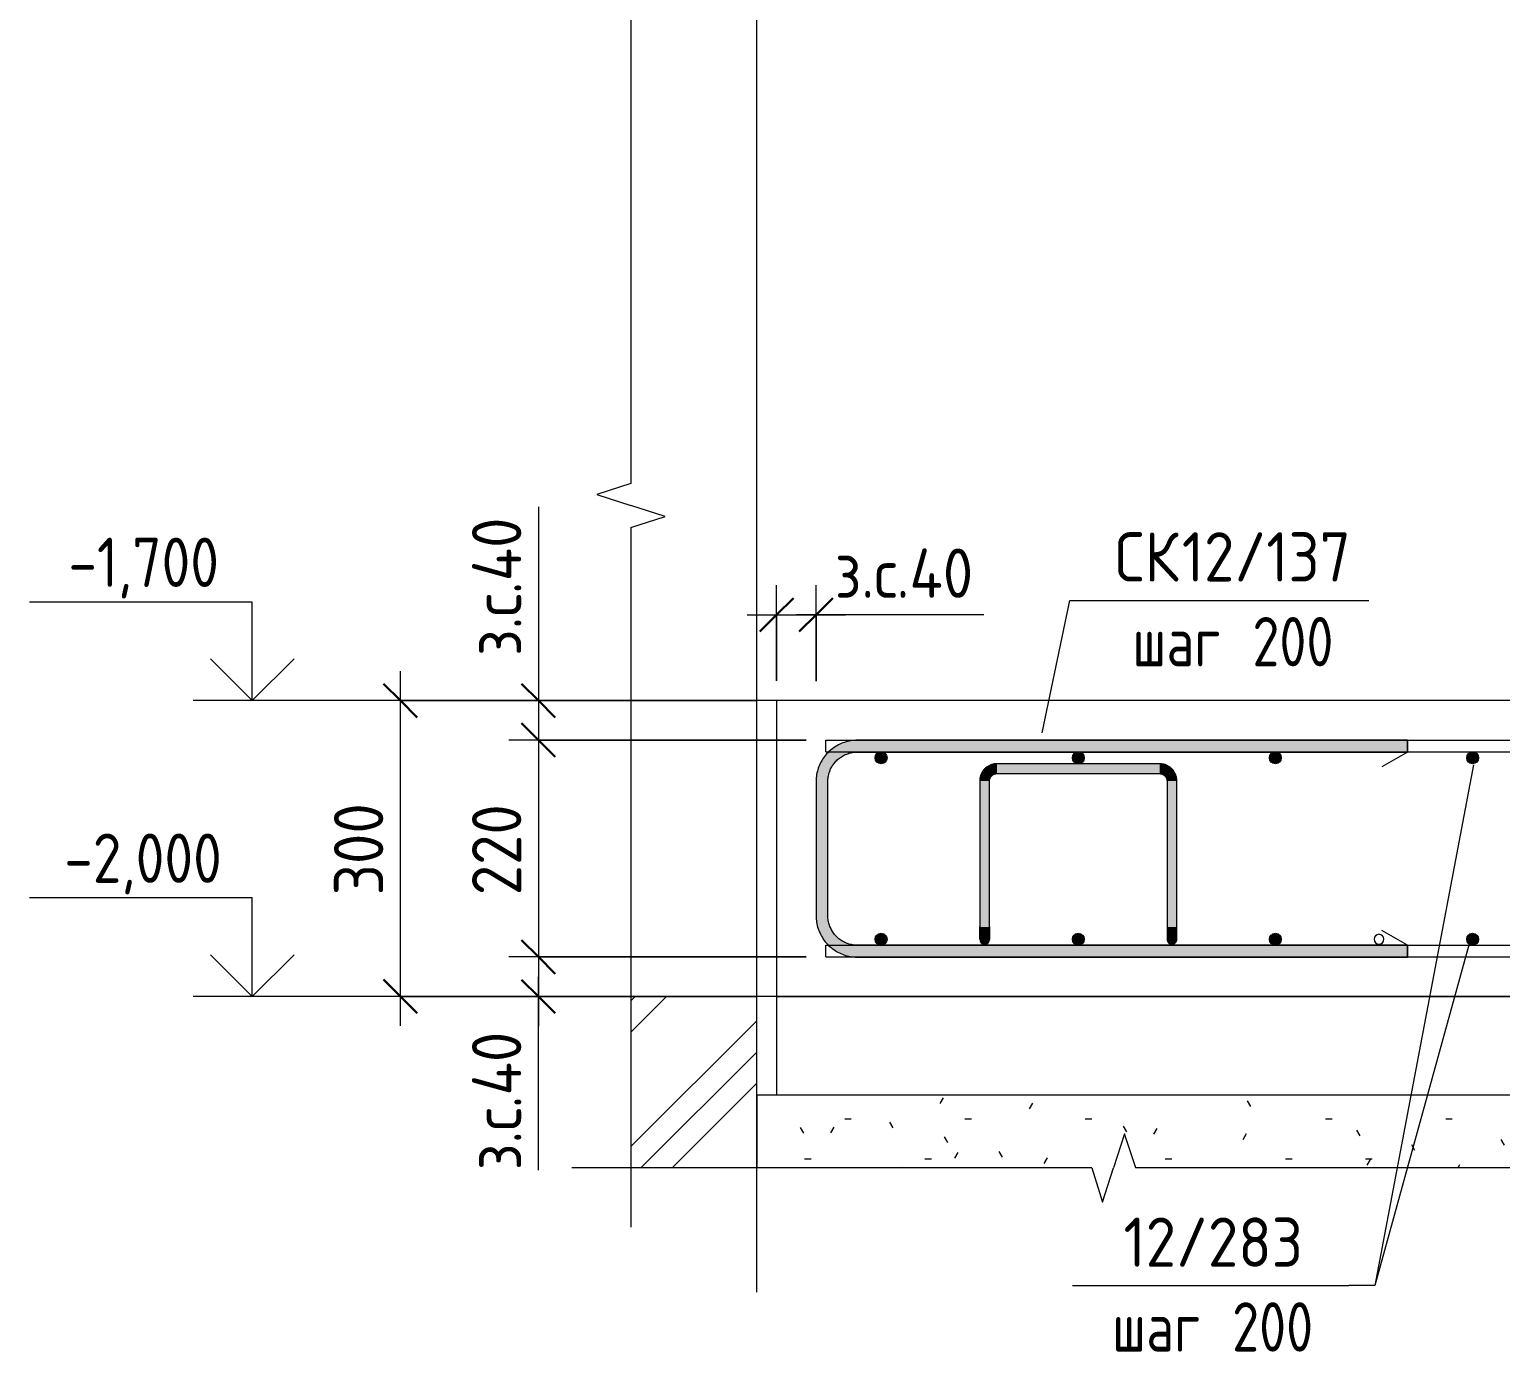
# Model space of a CAD drawing. Header units: millimetres. Extents: x 23200 to 49062, y -2858 to 35213.
# Drawn here: x 29443 to 30935, y -2360 to -1019 of the extents above; entities that cross this region are included whole.
import ezdxf

# ---------------------------------------------------------------- set-up
doc = ezdxf.new("R2010")
doc.units = ezdxf.units.MM
for name, color, linetype, lineweight in [('AA_Dim', 7, 'Continuous', 9), ('AA_Dim-20', 7, 'Continuous', 9), ('AA_Linii', 7, 'Continuous', 9), ('AA_Oformlenie', 7, 'Continuous', 9), ('AA_Vinoska', 7, 'Continuous', 9), ('AA_Visotnaya otmetka', 7, 'Continuous', 9), ('AF_Element', 7, 'Continuous', 20), ('AF_Element_Грунт', 253, 'Continuous', 20), ('AF_Perekritie_Опалубка', 253, 'Continuous', 20), ('KR_Armatura', 7, 'Continuous', 20), ('KR_Armatura_Tonkie', 7, 'Continuous', 20), ('KR_Fundament', 7, 'Continuous', 20)]:
    doc.layers.add(name, color=color, linetype=linetype, lineweight=lineweight)
doc.styles.add('ISOCPEUR_1', font='isocpeur.ttf', dxfattribs={"width": 0.9, "height": 50})
doc.styles.add('ISOCPEUR_2', font='isocpeur.ttf', dxfattribs={"width": 0.8, "height": 50})
doc.styles.add('ISOCPEUR_3', font='isocpeur.ttf', dxfattribs={"width": 0.85, "height": 50})
doc.dimstyles.new('00_Точн_3_знака__прозр_', dxfattribs={"dimscale": 304.8, "dimtxt": 49.799059, "dimasz": 0.111549, "dimexe": 0.098425, "dimexo": 0.065617, "dimgap": 0.006562, "dimtad": 1, "dimdec": 3, "dimrnd": 0.001, "dimdsep": 46, "dimtxsty": 'ISOCPEUR_1', "dimblk1": 'OBLIQUE', "dimblk2": 'OBLIQUE', "dimsah": 1, "dimcen": 0.09, "dimdle": 0.098425, "dimazin": 0, "dimtfac": 1, "dimtdec": 4, "dimtix": 1, "dimtmove": 0, "dimatfit": 3, "dimfxl": 1, "dimtvp": 1, "dimtolj": 1, "dimtzin": 0, "dimlwd": 18, "dimlwe": 18, "dimarcsym": 2})
doc.dimstyles.new('00_Точн_3_знака__прозр__1', dxfattribs={"dimscale": 304.8, "dimtxt": 49.799059, "dimasz": 0.111549, "dimexe": 0.098425, "dimexo": 0.065617, "dimgap": 0.006562, "dimtad": 1, "dimdec": 3, "dimrnd": 0.001, "dimdsep": 46, "dimtxsty": 'ISOCPEUR_1', "dimblk1": 'OBLIQUE', "dimblk2": 'OBLIQUE', "dimsah": 1, "dimcen": 0.09, "dimdle": 0.098425, "dimazin": 0, "dimtfac": 1, "dimtdec": 4, "dimtix": 1, "dimtmove": 1, "dimatfit": 3, "dimfxl": 1, "dimtvp": 1, "dimtolj": 1, "dimtzin": 0, "dimlwd": 18, "dimlwe": 18, "dimarcsym": 2})
doc.dimstyles.new('05_Округл_1мм__прозр_', dxfattribs={"dimscale": 304.8, "dimtxt": 49.799059, "dimasz": 0.111549, "dimexe": 0.098425, "dimexo": 0.065617, "dimgap": 0.006562, "dimtad": 1, "dimdec": 0, "dimdsep": 46, "dimtxsty": 'ISOCPEUR_1', "dimblk1": 'OBLIQUE', "dimblk2": 'OBLIQUE', "dimsah": 1, "dimcen": 0.09, "dimdle": 0.098425, "dimazin": 0, "dimtfac": 1, "dimtdec": 4, "dimtix": 1, "dimtmove": 0, "dimatfit": 3, "dimfxl": 1, "dimtvp": 1, "dimtolj": 1, "dimtzin": 0, "dimlwd": 18, "dimlwe": 18, "dimarcsym": 2})
doc.dimstyles.new('05_Округл_1мм__прозр__1', dxfattribs={"dimscale": 304.8, "dimtxt": 49.799059, "dimasz": 0.111549, "dimexe": 0.098425, "dimexo": 0.065617, "dimgap": 0.006562, "dimtad": 1, "dimdec": 0, "dimdsep": 46, "dimtxsty": 'ISOCPEUR_1', "dimblk1": 'OBLIQUE', "dimblk2": 'OBLIQUE', "dimsah": 1, "dimcen": 0.09, "dimdle": 0.098425, "dimazin": 0, "dimtfac": 1, "dimtdec": 4, "dimtix": 1, "dimtmove": 1, "dimatfit": 3, "dimfxl": 1, "dimtvp": 1, "dimtolj": 1, "dimtzin": 0, "dimlwd": 18, "dimlwe": 18, "dimarcsym": 2})

# ---------------------------------------------------------------- blocks, each defined once
blk = doc.blocks.new('350_Стержень П торец СК-СГ _НесАрм_РабПлоск_ - 350_Стержень П торец СК-СГ _НесАрм_РабПлоск_-3831229-Сечение 6')
at = {"layer": 'KR_Armatura_Tonkie'}
for p, q in [((24520.1, -1740.1), (23962.1, -1740.1)), ((24520.1, -1749.1), (24520.1, -1740.3)), ((24520.1, -1740.3), (24520.1, -1747.7)), ((23962.1, -1752.1), (24520.1, -1752.1)), ((24520.1, -1752.1), (24494.1, -1767.1)), ((24520.1, -1747.7), (24520.1, -1751.9)), ((24520.1, -1751.9), (24520.1, -1749.1)), ((23920.1, -1782.1), (23920.1, -1918.1)), ((23932.1, -1918.1), (23932.1, -1782.1)), ((24519.9, -1948), (24494.1, -1933.1)), ((24520.1, -1948.1), (23962.1, -1948.1)), ((24520.1, -1948.3), (24520.1, -1959.9)), ((24520.1, -1959.9), (24520.1, -1948.3)), ((23962.1, -1960.1), (24520.1, -1960.1))]:
    blk.add_line(p, q, dxfattribs=at)
at = {"layer": 'KR_Armatura_Tonkie', "flags": 128}
for points in [[(23947.3, -1742.8), (23945.7, -1743.4), (23944.2, -1744.1), (23942.7, -1744.9), (23941.2, -1745.7), (23939.8, -1746.5), (23938.3, -1747.5), (23937, -1748.4), (23935.7, -1749.5), (23934.4, -1750.6), (23933.1, -1751.7), (23932.8, -1752)], [(23962.1, -1740.1), (23960.4, -1740.2), (23958.7, -1740.3), (23957, -1740.4), (23955.4, -1740.7), (23953.7, -1741), (23952.1, -1741.3), (23950.5, -1741.8), (23948.8, -1742.3), (23947.3, -1742.8)], [(23932.8, -1752), (23931.9, -1752.9), (23930.8, -1754.1), (23929.7, -1755.4), (23928.6, -1756.7), (23927.7, -1758), (23926.7, -1759.4), (23925.8, -1760.9), (23925, -1762.3), (23924.3, -1763.8), (23923.6, -1765.4), (23922.9, -1766.9), (23922.3, -1768.5), (23921.8, -1770.1), (23921.4, -1771.7), (23921, -1773.3), (23920.7, -1775), (23920.4, -1776.6), (23920.2, -1778.3), (23920.1, -1780), (23920.1, -1781.7), (23920.1, -1782.1)], [(23920.1, -1918.1), (23920.1, -1919.8), (23920.2, -1921.5), (23920.4, -1923.2), (23920.6, -1924.8), (23920.9, -1926.5), (23921.3, -1928.1), (23921.7, -1929.7), (23922.2, -1931.3), (23922.8, -1932.9), (23923.4, -1934.5), (23924.1, -1936), (23924.8, -1937.5), (23925.6, -1939), (23926.5, -1940.4), (23927.4, -1941.8), (23928.4, -1943.2), (23929.4, -1944.5), (23930.5, -1945.8), (23931.6, -1947.1), (23932.6, -1948)], [(23932.6, -1948), (23932.8, -1948.3), (23934, -1949.4), (23935.3, -1950.5), (23936.6, -1951.5), (23938, -1952.5), (23939.4, -1953.5), (23940.8, -1954.3), (23942.3, -1955.2), (23943.8, -1955.9), (23945.3, -1956.6), (23946.8, -1957.3), (23948.4, -1957.9), (23950, -1958.4), (23951.6, -1958.8), (23953.3, -1959.2), (23954.9, -1959.5), (23956.6, -1959.8), (23958.3, -1960), (23959, -1960)], [(23959, -1960), (23959.9, -1960.1), (23961.6, -1960.1), (23962.1, -1960.1)]]:
    blk.add_lwpolyline(points, dxfattribs=at)
blk = doc.blocks.new('350_Стержень П торец СК-СГ _НесАрм_РабПлоск_ - 350_Стержень П торец СК-СГ _НесАрм_РабПлоск_-V19-Сечение 6')
at = {"layer": 'KR_Armatura_Tonkie'}
for points in [[(23932.1, -1782.1), (23933.1, -1774.4), (23936.4, -1766.7), (23940.8, -1760.9), (23947.1, -1756.1), (23954.3, -1753.1), (23962.1, -1751.9), (23962.1, -1740.1), (23951.2, -1741.6), (23941.1, -1745.8), (23932.4, -1752.4), (23925.7, -1761.1), (23921.5, -1771.3), (23920.3, -1782.1), (23931.9, -1782.1)], [(24520.1, -1752.1), (24520.1, -1740.1), (23962.1, -1740.3), (23962.1, -1752.1), (24438.4, -1752.1)], [(23923.1, -1918.1), (23932.1, -1918.1), (23931.9, -1782.1), (23920.1, -1782.1), (23920.3, -1918.1), (23921.8, -1918.1)], [(23962.1, -1960.1), (23962.1, -1948.1), (23954.3, -1947.1), (23946.6, -1943.8), (23940.8, -1939.3), (23936.1, -1933.1), (23933.1, -1925.9), (23931.9, -1918.1), (23920.1, -1918.1), (23921.5, -1929), (23925.7, -1939.1), (23932.6, -1948), (23941.1, -1954.5), (23951.2, -1958.7), (23961.1, -1960)], [(24520.1, -1960.1), (24520.1, -1948.1), (23962.1, -1948.3), (23962.1, -1960.1), (24438.4, -1960.1)]]:
    blk.add_hatch(color=256, dxfattribs=at).paths.add_polyline_path(points)
for p, q in [((24520.1, -1740.1), (23962.1, -1740.1)), ((24520.1, -1740.1), (24520.1, -1751.9)), ((24520.1, -1740.9), (24520.1, -1740.3)), ((24520.1, -1751.9), (24520.1, -1740.9)), ((23962.1, -1752.1), (24520.1, -1752.1)), ((24520.1, -1752.1), (24494.1, -1767.1)), ((24520.1, -1751.9), (24520.1, -1752.1)), ((23920.1, -1782.1), (23920.1, -1918.1)), ((23932.1, -1918.1), (23932.1, -1782.1)), ((24519.9, -1948), (24494.1, -1933.1)), ((24520.1, -1948.1), (23962.1, -1948.1)), ((24520.1, -1948.1), (24520.1, -1958.4)), ((24520.1, -1959.9), (24520.1, -1948.3)), ((23958.3, -1960), (23959, -1960)), ((23962.1, -1960.1), (24520.1, -1960.1)), ((24520.1, -1958.4), (24520.1, -1959.9)), ((24520.1, -1959.9), (24520.1, -1960.1))]:
    blk.add_line(p, q, dxfattribs=at)
at = {"layer": 'KR_Armatura_Tonkie', "flags": 128}
for points in [[(23962.1, -1740.1), (23960.4, -1740.2), (23958.7, -1740.3), (23957, -1740.4), (23955.4, -1740.7), (23953.7, -1741), (23952.1, -1741.3), (23950.5, -1741.8), (23948.8, -1742.3), (23947.3, -1742.8), (23945.7, -1743.4), (23944.2, -1744.1), (23942.7, -1744.9), (23941.2, -1745.7), (23939.8, -1746.5), (23938.3, -1747.5)], [(23932.8, -1752), (23931.9, -1752.9), (23930.8, -1754.1), (23929.7, -1755.4), (23928.6, -1756.7), (23927.7, -1758), (23926.7, -1759.4), (23925.8, -1760.9), (23925, -1762.3), (23924.3, -1763.8), (23923.6, -1765.4), (23922.9, -1766.9), (23922.3, -1768.5), (23921.8, -1770.1), (23921.4, -1771.7), (23921, -1773.3), (23920.7, -1775), (23920.4, -1776.6), (23920.2, -1778.3), (23920.1, -1780), (23920.1, -1781.7), (23920.1, -1782.1)], [(23932.1, -1782.1), (23932.1, -1780.9), (23932.2, -1779.7), (23932.3, -1778.5), (23932.4, -1777.3), (23932.7, -1776.2), (23932.9, -1775), (23933.2, -1773.8), (23933.6, -1772.7), (23934, -1771.6), (23934.4, -1770.4), (23934.9, -1769.3), (23935.5, -1768.3), (23936, -1767.2), (23936.6, -1766.2), (23937.3, -1765.2), (23938, -1764.2), (23938.7, -1763.3), (23939.5, -1762.3), (23940.3, -1761.5), (23941.2, -1760.6), (23942, -1759.8), (23942.9, -1759), (23943.9, -1758.3), (23944.9, -1757.6), (23945.9, -1756.9), (23946.9, -1756.3), (23947.9, -1755.7), (23949, -1755.1), (23950.1, -1754.6), (23951.2, -1754.2), (23952.3, -1753.8), (23953.5, -1753.4), (23954.6, -1753.1), (23955.8, -1752.8), (23957, -1752.6), (23958.1, -1752.4), (23959.3, -1752.3), (23960.5, -1752.2), (23961.7, -1752.1), (23962.1, -1752.1)], [(23934.4, -1750.6), (23933.1, -1751.7), (23932.8, -1752)], [(23938.3, -1747.5), (23937, -1748.4), (23935.7, -1749.5), (23934.4, -1750.6)], [(23920.1, -1918.1), (23920.1, -1919.8), (23920.2, -1921.5), (23920.4, -1923.2), (23920.6, -1924.8), (23920.9, -1926.5), (23921.3, -1928.1), (23921.7, -1929.7), (23922.2, -1931.3), (23922.8, -1932.9), (23923.4, -1934.5), (23924.1, -1936), (23924.8, -1937.5), (23925.6, -1939), (23926.5, -1940.4), (23927.4, -1941.8), (23928.4, -1943.2), (23929.4, -1944.5), (23930.5, -1945.8), (23931.6, -1947.1), (23932.6, -1948)], [(23959.4, -1948), (23958.5, -1947.9), (23957.3, -1947.7), (23956.1, -1947.5), (23954.9, -1947.3), (23953.8, -1947), (23952.6, -1946.6), (23951.5, -1946.2), (23950.4, -1945.8), (23949.3, -1945.3), (23948.2, -1944.7), (23947.2, -1944.2), (23946.1, -1943.5), (23945.1, -1942.9), (23944.1, -1942.2), (23943.2, -1941.5), (23942.3, -1940.7), (23941.4, -1939.9), (23940.5, -1939), (23939.7, -1938.2), (23938.9, -1937.2), (23938.2, -1936.3), (23937.5, -1935.3), (23936.8, -1934.3), (23936.2, -1933.3), (23935.6, -1932.3), (23935.1, -1931.2), (23934.6, -1930.1), (23934.1, -1929), (23933.7, -1927.9), (23933.3, -1926.7), (23933, -1925.6), (23932.7, -1924.4), (23932.5, -1923.2), (23932.3, -1922), (23932.2, -1920.8), (23932.1, -1919.7), (23932.1, -1918.5), (23932.1, -1918.1)], [(23932.6, -1948), (23932.8, -1948.3), (23934, -1949.4), (23935.3, -1950.5), (23936.6, -1951.5), (23938, -1952.5), (23939.4, -1953.5), (23940.8, -1954.3), (23942.3, -1955.2)], [(23962.1, -1948.1), (23960.9, -1948.1), (23959.7, -1948), (23959.4, -1948)], [(23942.3, -1955.2), (23943.8, -1955.9), (23945.3, -1956.6), (23946.8, -1957.3), (23948.4, -1957.9), (23950, -1958.4), (23951.6, -1958.8), (23953.3, -1959.2), (23954.9, -1959.5), (23956.6, -1959.8), (23958.3, -1960)], [(23959, -1960), (23959.9, -1960.1), (23961.6, -1960.1), (23962.1, -1960.1)]]:
    blk.add_lwpolyline(points, dxfattribs=at)
blk = doc.blocks.new('грунт подушка5 - грунт подушка1-3863278-Сечение 6')
at = {"layer": 'AF_Element', "lineweight": 9}
h = blk.add_hatch(dxfattribs=at)
h.set_pattern_fill('FP_2', color=256, style=0, pattern_type=2)
h.set_pattern_definition([(0, (22873.17, -1067.63), (162.56, 40.64), [6.706, -115.214, 6.706, -115.214, -650.24]), (0, (22873.17, -1067.63), (162.56, 40.64), [-243.84, 6.706, -237.134, 6.706, -115.214, -284.48]), (0, (22873.17, -1067.63), (162.56, 40.64), [-609.6, 6.706, -74.574, 6.706, -196.494]), (120, (22934.13, -1047.31), (-116.4753, 120.4611), [6.706, -115.214, 6.706, -765.454]), (120, (22934.13, -1047.31), (-116.4753, 120.4611), [-128.626, -115.214, 6.706, -237.134, -406.4]), (120, (22934.13, -1047.31), (-116.4753, 120.4611), [-487.68, 6.706, -115.214, 6.706, -277.774]), (120, (22934.13, -1047.31), (-116.4753, 120.4611), [-616.306, -74.574, 6.706, -196.494]), (240, (22954.45, -966.03), (-46.0847, -161.1011), [6.706, -115.214, 6.706, -765.454]), (240, (22954.45, -966.03), (-46.0847, -161.1011), [-128.626, -115.214, 6.706, -237.134, -406.4]), (240, (22954.45, -966.03), (-46.0847, -161.1011), [-487.68, 6.706, -115.214, 6.706, -277.774]), (240, (22954.45, -966.03), (-46.0847, -161.1011), [-616.306, -74.574, 6.706, -196.494])])
h.paths.add_polyline_path([(23860.1, -2174), (24199.8, -2174), (24199.8, -2157.9), (24221.8, -2157.9), (24221.8, -2174), (24233, -2139.3), (24244.3, -2174), (25178.6, -2174), (25178.6, -2157.9), (25200.6, -2157.9), (25200.6, -2174), (25211.9, -2139.3), (25223.2, -2174), (25690.1, -2174), (25690.1, -1524.2), (25674, -1524.2), (25674, -1502.2), (25690.1, -1502.2), (25655.4, -1491), (25690.1, -1479.7), (25690.1, -1200.1), (25570.1, -1200.1), (25570.1, -2100.1), (23860.1, -2100.1), (23860.1, -2131.9)])
at = {"layer": 'AF_Element'}
for p, q in [((25690.1, -1200.1), (25570.1, -1200.1)), ((25570.1, -2000), (25570.1, -2100.1)), ((25570.1, -2100.1), (23860.1, -2100.1)), ((23860.1, -2100.1), (23860.1, -2174))]:
    blk.add_line(p, q, dxfattribs=at)
blk = doc.blocks.new('261_Лягушка _НесАрм_РабПлоск_ - 10 А240-V24-Сечение 6')
at = {"layer": 'KR_Armatura_Tonkie'}
for points in [[(24086.2, -1781.5), (24091.1, -1781.5), (24094.7, -1772.7), (24103.6, -1769), (24103.6, -1764), (24098.7, -1764.7), (24094.2, -1766.7), (24091, -1769.5), (24088.2, -1773.7), (24086.7, -1776.9), (24086.1, -1781.5)], [(24092.4, -1781.5), (24096.1, -1781.5), (24098, -1775.9), (24103.6, -1773.8), (24103.6, -1769), (24094.7, -1772.7), (24091.1, -1781.5)], [(24172.7, -1769), (24268.6, -1769), (24268.6, -1764), (24103.6, -1764.2), (24103.6, -1769), (24106.3, -1769)], [(24268.6, -1774), (24268.6, -1769), (24103.6, -1769), (24103.6, -1774), (24243.7, -1774)], [(24283.6, -1781.5), (24286.1, -1781.5), (24285.4, -1776.6), (24283.3, -1772.1), (24280.6, -1769), (24276.4, -1766.2), (24273.5, -1764.7), (24268.6, -1764.2), (24268.6, -1769), (24277.4, -1772.7), (24281.1, -1781.5), (24282.4, -1781.5)], [(24279.8, -1781.5), (24281.1, -1781.5), (24277.4, -1772.7), (24268.6, -1769), (24268.6, -1774), (24274.1, -1775.9), (24276.2, -1781.5), (24278.6, -1781.5)], [(24088.6, -1929.5), (24091.1, -1929.5), (24091.1, -1781.5), (24086.1, -1781.5), (24086.2, -1929.5), (24087.5, -1929.5)], [(24095, -1929.5), (24096.1, -1929.5), (24095.9, -1781.5), (24091.1, -1781.5), (24091.1, -1929.5), (24094.6, -1929.5)], [(24281.1, -1929.5), (24281.1, -1781.5), (24276.1, -1781.5), (24276.2, -1929.5), (24279.8, -1929.5)], [(24281.1, -1929.5), (24286.1, -1929.5), (24285.9, -1781.5), (24281.1, -1781.5), (24281.1, -1917.9)], [(24086.2, -1940.7), (24087.1, -1939), (24087.5, -1938.5), (24088.6, -1937.7), (24089.8, -1937.2), (24091.1, -1937), (24091.1, -1929.5), (24086.1, -1929.5), (24086.2, -1939.9)], [(24091.1, -1947), (24092.4, -1946.8), (24093.6, -1946.3), (24094.6, -1945.5), (24095.4, -1944.5), (24095.9, -1943.3), (24096.1, -1942), (24095.9, -1940.7), (24095.4, -1939.5), (24094.6, -1938.5), (24093.6, -1937.7), (24092.4, -1937.2), (24091.1, -1937), (24089.7, -1937.2), (24088.6, -1937.7), (24087.5, -1938.5), (24086.7, -1939.5), (24086.2, -1940.7), (24086.1, -1942), (24086.2, -1943.3), (24086.8, -1944.6), (24087.5, -1945.5), (24088.6, -1946.3), (24089.8, -1946.8)], [(24096.1, -1942), (24095.9, -1935.7), (24095.9, -1929.5), (24091.1, -1929.5), (24091.1, -1937), (24092.4, -1937.2), (24093.6, -1937.7), (24094.6, -1938.5), (24095.4, -1939.5), (24095.9, -1940.7)], [(24281.1, -1947), (24281.1, -1929.5), (24276.1, -1929.5), (24276.2, -1939.8), (24276.2, -1943.3), (24277, -1944.8), (24278, -1945.9), (24278.6, -1946.3), (24280.7, -1946.9)], [(24281.1, -1947), (24282.4, -1946.8), (24283.6, -1946.3), (24284.6, -1945.5), (24285.4, -1944.5), (24285.9, -1942.9), (24286, -1940.8), (24285.9, -1935.9), (24285.9, -1929.5), (24281.1, -1929.5), (24281.1, -1945.7)]]:
    blk.add_hatch(color=256, dxfattribs=at).paths.add_polyline_path(points)
for p, q in [((24268.6, -1764), (24103.6, -1764)), ((24103.6, -1774), (24268.6, -1774)), ((24086.1, -1781.5), (24086.1, -1929.5)), ((24096.1, -1929.5), (24096.1, -1781.5)), ((24276.1, -1781.5), (24276.1, -1929.5)), ((24286.1, -1929.5), (24286.1, -1781.5)), ((24086.5, -1944), (24086.4, -1943.8)), ((24088.1, -1946), (24087.9, -1945.9)), ((24090.5, -1947), (24090.3, -1946.9)), ((24093.1, -1946.6), (24092.9, -1946.7)), ((24095.1, -1945), (24094.9, -1945.1)), ((24096, -1942.6), (24096, -1942.8))]:
    blk.add_line(p, q, dxfattribs=at)
at = {"layer": 'KR_Armatura_Tonkie', "flags": 128}
for points in [[(24103.6, -1764), (24102.9, -1764), (24102.2, -1764.1), (24101.5, -1764.1), (24100.8, -1764.2), (24100.1, -1764.3), (24099.4, -1764.5), (24098.7, -1764.7), (24098.1, -1764.9), (24097.4, -1765.1), (24096.7, -1765.4), (24096.1, -1765.7), (24095.5, -1766), (24094.9, -1766.3), (24094.3, -1766.7), (24093.7, -1767.1), (24093.1, -1767.5), (24092.6, -1767.9), (24092, -1768.3), (24091.5, -1768.8), (24091, -1769.3), (24090.5, -1769.8), (24090.1, -1770.3), (24089.6, -1770.9), (24089.2, -1771.5), (24088.8, -1772), (24088.5, -1772.6), (24088.1, -1773.3), (24087.8, -1773.9), (24087.5, -1774.5), (24087.3, -1775.2), (24087, -1775.8), (24086.8, -1776.5), (24086.6, -1777.2), (24086.4, -1777.8), (24086.3, -1778.5), (24086.2, -1779.2), (24086.1, -1779.9), (24086.1, -1780.6), (24086.1, -1781.3), (24086.1, -1781.5)], [(24096.1, -1781.5), (24096.1, -1781.2), (24096.1, -1780.9), (24096.1, -1780.6), (24096.2, -1780.3), (24096.2, -1780), (24096.3, -1779.7), (24096.4, -1779.4), (24096.4, -1779.1), (24096.5, -1778.9), (24096.7, -1778.6), (24096.8, -1778.3), (24096.9, -1778), (24097.1, -1777.8), (24097.2, -1777.5), (24097.4, -1777.3), (24097.5, -1777), (24097.7, -1776.8), (24097.9, -1776.6), (24098.1, -1776.3), (24098.3, -1776.1), (24098.6, -1775.9), (24098.8, -1775.7), (24099, -1775.5), (24099.3, -1775.4), (24099.5, -1775.2), (24099.8, -1775), (24100, -1774.9), (24100.3, -1774.7), (24100.6, -1774.6), (24100.8, -1774.5), (24101.1, -1774.4), (24101.4, -1774.3), (24101.7, -1774.2), (24102, -1774.2), (24102.3, -1774.1), (24102.6, -1774.1), (24102.9, -1774), (24103.2, -1774), (24103.5, -1774), (24103.6, -1774)], [(24286.1, -1781.5), (24286, -1780.8), (24286, -1780.1), (24285.9, -1779.4), (24285.8, -1778.7), (24285.7, -1778), (24285.6, -1777.3), (24285.4, -1776.7), (24285.2, -1776), (24284.9, -1775.3), (24284.7, -1774.7), (24284.4, -1774), (24284.1, -1773.4), (24283.7, -1772.8), (24283.4, -1772.2), (24283, -1771.6), (24282.6, -1771), (24282.2, -1770.5), (24281.7, -1770), (24281.2, -1769.4), (24280.8, -1768.9), (24280.2, -1768.5), (24279.7, -1768), (24279.2, -1767.6), (24278.6, -1767.2), (24278, -1766.8), (24277.4, -1766.4), (24276.8, -1766.1), (24276.2, -1765.7), (24275.6, -1765.5), (24274.9, -1765.2), (24274.2, -1764.9), (24273.6, -1764.7), (24272.9, -1764.5), (24272.2, -1764.4), (24271.5, -1764.3), (24270.8, -1764.1), (24270.1, -1764.1), (24269.5, -1764), (24268.8, -1764), (24268.6, -1764)], [(24268.6, -1774), (24268.9, -1774), (24269.2, -1774), (24269.5, -1774.1), (24269.8, -1774.1), (24270.1, -1774.1), (24270.3, -1774.2), (24270.6, -1774.3), (24270.9, -1774.4), (24271.2, -1774.5), (24271.5, -1774.6), (24271.8, -1774.7), (24272, -1774.8), (24272.3, -1775), (24272.5, -1775.1), (24272.8, -1775.3), (24273, -1775.5), (24273.3, -1775.7), (24273.5, -1775.9), (24273.7, -1776.1), (24273.9, -1776.3), (24274.1, -1776.5), (24274.3, -1776.7), (24274.5, -1777), (24274.7, -1777.2), (24274.9, -1777.4), (24275, -1777.7), (24275.2, -1778), (24275.3, -1778.2), (24275.4, -1778.5), (24275.6, -1778.8), (24275.7, -1779.1), (24275.7, -1779.3), (24275.8, -1779.6), (24275.9, -1779.9), (24276, -1780.2), (24276, -1780.5), (24276, -1780.8), (24276.1, -1781.1), (24276.1, -1781.4), (24276.1, -1781.5)], [(24086.1, -1941.6), (24086.1, -1941.5), (24086.1, -1941.4), (24086.1, -1941.2), (24086.1, -1941), (24086.1, -1940.8), (24086.1, -1940.6), (24086.1, -1940.3), (24086.1, -1940.1), (24086.1, -1939.8), (24086.1, -1939.5), (24086.1, -1939.2), (24086.1, -1938.9), (24086.1, -1938.6), (24086.1, -1938.2), (24086.1, -1937.8), (24086.1, -1937.5), (24086.1, -1937.1), (24086.1, -1936.7), (24086.1, -1936.3), (24086.1, -1935.8), (24086.1, -1935.4), (24086.1, -1934.9), (24086.1, -1934.5), (24086.1, -1934), (24086.1, -1933.6), (24086.1, -1933.1), (24086.1, -1932.6), (24086.1, -1932.1), (24086.1, -1931.6), (24086.1, -1931.1), (24086.1, -1930.6), (24086.1, -1930.1), (24086.1, -1929.6), (24086.1, -1929.5)], [(24096.1, -1929.5), (24096.1, -1930), (24096.1, -1930.5), (24096.1, -1931), (24096.1, -1931.5), (24096.1, -1932), (24096.1, -1932.5), (24096.1, -1933), (24096.1, -1933.4), (24096.1, -1933.9), (24096.1, -1934.4), (24096.1, -1934.8), (24096.1, -1935.3), (24096.1, -1935.7), (24096.1, -1936.1), (24096.1, -1936.6), (24096.1, -1937), (24096.1, -1937.4), (24096.1, -1937.7), (24096.1, -1938.1), (24096.1, -1938.5), (24096.1, -1938.8), (24096.1, -1939.1), (24096.1, -1939.4), (24096.1, -1939.7), (24096.1, -1940), (24096.1, -1940.3), (24096.1, -1940.5), (24096.1, -1940.8), (24096.1, -1941), (24096.1, -1941.2), (24096.1, -1941.3), (24096.1, -1941.5), (24096.1, -1941.6), (24096.1, -1941.7)], [(24276.1, -1929.5), (24276.1, -1930), (24276.1, -1930.5), (24276.1, -1931), (24276.1, -1931.5), (24276.1, -1932), (24276.1, -1932.5), (24276.1, -1933), (24276.1, -1933.4), (24276.1, -1933.9), (24276.1, -1934.4), (24276.1, -1934.8), (24276.1, -1935.3), (24276.1, -1935.7), (24276.1, -1936.1), (24276.1, -1936.6), (24276.1, -1937), (24276.1, -1937.4), (24276.1, -1937.7), (24276.1, -1938.1), (24276.1, -1938.5), (24276.1, -1938.8), (24276.1, -1939.1), (24276.1, -1939.4), (24276.1, -1939.7), (24276.1, -1940), (24276.1, -1940.3), (24276.1, -1940.5), (24276.1, -1940.8), (24276.1, -1941), (24276.1, -1941.2), (24276.1, -1941.3), (24276.1, -1941.5), (24276.1, -1941.6), (24276.1, -1941.7), (24276.1, -1941.8), (24276.1, -1941.9), (24276.1, -1941.9), (24276.1, -1942), (24276.1, -1942), (24276.1, -1942)], [(24286.1, -1942), (24286.1, -1942), (24286.1, -1942), (24286.1, -1941.9), (24286.1, -1941.8), (24286.1, -1941.8), (24286.1, -1941.6), (24286.1, -1941.5), (24286.1, -1941.4), (24286.1, -1941.2), (24286.1, -1941), (24286.1, -1940.8), (24286.1, -1940.6), (24286.1, -1940.3), (24286.1, -1940.1), (24286.1, -1939.8), (24286.1, -1939.5), (24286.1, -1939.2), (24286.1, -1938.9), (24286.1, -1938.6), (24286.1, -1938.2), (24286.1, -1937.8), (24286.1, -1937.5), (24286.1, -1937.1), (24286.1, -1936.7), (24286.1, -1936.3), (24286.1, -1935.8), (24286.1, -1935.4), (24286.1, -1934.9), (24286.1, -1934.5), (24286.1, -1934), (24286.1, -1933.6), (24286.1, -1933.1), (24286.1, -1932.6), (24286.1, -1932.1), (24286.1, -1931.6), (24286.1, -1931.1), (24286.1, -1930.6), (24286.1, -1930.1), (24286.1, -1929.6), (24286.1, -1929.5)]]:
    blk.add_lwpolyline(points, dxfattribs=at)
at = {"layer": 'KR_Armatura_Tonkie'}
for centre, start, end in [((24091.1, -1942), 90, 270), ((24091.1, -1942), 270, 90), ((24281.1, -1942), 180, 210), ((24281.1, -1942), 212.0404, 270), ((24281.1, -1942), 270, 327.9596), ((24281.1, -1942), 330, 0)]:
    blk.add_arc(centre, 5, start, end, dxfattribs=at)
blk = doc.blocks.new('261_Лягушка _НесАрм_РабПлоск_ - 10 А240-V25-Сечение 6')
at = {"layer": 'KR_Armatura_Tonkie'}
for start, end in [(90, 270), (270, 90)]:
    blk.add_arc((24491.1, -1942), 5, start, end, dxfattribs=at)
blk = doc.blocks.new('011_Прямоугольник обрыва _ЭлУзла_ - 011_Прямоугольник обрыва _ЭлУзла_-3887165-Сечение 6')
at = {"layer": 'AA_Oformlenie'}
for p, q in [((23732.4, -1479.7), (23732.4, -180.7)), ((23732.4, -2174), (23732.4, -1524.2)), ((24199.8, -2174), (23732.4, -2174)), ((25178.6, -2174), (24244.3, -2174))]:
    blk.add_line(p, q, dxfattribs=at)
blk = doc.blocks.new('DIMBLOCK65-Сечение 6')
at = {"layer": 'AA_Dim-20', "lineweight": 18}
for p, q in [((29959, -1503.4), (29959, -1674.7)), ((29959, -1670), (29959, -1740)), ((29959, -1674.7), (29959, -1720)), ((30180.7, -1700), (29929, -1700)), ((29959, -1700), (30180.7, -1700)), ((30230.7, -1740), (29929, -1740)), ((29959, -1740), (30230.7, -1740))]:
    blk.add_line(p, q, dxfattribs=at)
at = {"layer": 'AA_Dim-20', "lineweight": 30}
for p, q in [((29959, -1700), (29942, -1683)), ((29959, -1700), (29976, -1717)), ((29959, -1740), (29942, -1723)), ((29959, -1740), (29976, -1757))]:
    blk.add_line(p, q, dxfattribs=at)
at = {"layer": 'AA_Dim-20', "color": 0, "lineweight": 18, "insert": (29891.7, -1654.7), "char_height": 50, "width": 181.575, "attachment_point": 1, "rotation": 90, "line_spacing_factor": 1.149209, "style": 'ISOCPEUR_1'}
blk.add_mtext('з.с.40', dxfattribs=at)
blk = doc.blocks.new('_Oblique')
at = {"color": 0, "linetype": 'ByBlock', "lineweight": -2}
blk.add_line((-0.5, -0.5), (0.5, 0.5), dxfattribs=at)
blk = doc.blocks.new('DIMBLOCK66-Сечение 6')
at = {"layer": 'AA_Dim-20', "lineweight": 30}
for p, q in [((29959, -1740), (29942, -1723)), ((29959, -1740), (29976, -1757)), ((29959, -1960), (29942, -1943)), ((29959, -1960), (29976, -1977))]:
    blk.add_line(p, q, dxfattribs=at)
at = {"layer": 'AA_Dim-20', "lineweight": 18}
for p, q in [((30230.7, -1740), (29929, -1740)), ((29959, -1740), (29959, -1960)), ((29959, -1740), (30230.7, -1740)), ((30230.7, -1960), (29929, -1960)), ((29959, -1960), (30230.7, -1960))]:
    blk.add_line(p, q, dxfattribs=at)
at = {"layer": 'AA_Dim-20', "color": 0, "lineweight": 18, "insert": (29891.7, -1897.4), "char_height": 50, "width": 113.772, "attachment_point": 1, "rotation": 90, "line_spacing_factor": 1.149209, "style": 'ISOCPEUR_1'}
blk.add_mtext('220', dxfattribs=at)
blk = doc.blocks.new('DIMBLOCK67-Сечение 6')
at = {"layer": 'AA_Dim-20', "lineweight": 30}
for p, q in [((29959, -1960), (29942, -1943)), ((29959, -1960), (29976, -1977)), ((29959, -2000.1), (29942, -1983.1)), ((29959, -2000.1), (29976, -2017.1))]:
    blk.add_line(p, q, dxfattribs=at)
at = {"layer": 'AA_Dim-20', "lineweight": 18}
for p, q in [((30230.7, -1960), (29929, -1960)), ((29959, -1960), (29959, -2030.1)), ((29959, -1960), (30230.7, -1960)), ((29959, -2004.9), (29959, -1980.1)), ((30180.7, -2000.1), (29929, -2000.1)), ((29959, -2000.1), (30180.7, -2000.1)), ((29959, -2176.2), (29959, -2004.9))]:
    blk.add_line(p, q, dxfattribs=at)
at = {"layer": 'AA_Dim-20', "color": 0, "lineweight": 18, "insert": (29891.7, -2176.2), "char_height": 50, "width": 181.575, "attachment_point": 1, "rotation": 90, "line_spacing_factor": 1.149209, "style": 'ISOCPEUR_1'}
blk.add_mtext('з.с.40', dxfattribs=at)
blk = doc.blocks.new('DIMBLOCK68-Сечение 6')
at = {"layer": 'AA_Dim-20', "lineweight": 18}
for p, q in [((29819, -2030), (29819, -1670)), ((30180.7, -1700), (29789, -1700)), ((29819, -1700), (30180.7, -1700)), ((30180.7, -2000), (29789, -2000)), ((29819, -2000), (30180.7, -2000))]:
    blk.add_line(p, q, dxfattribs=at)
at = {"layer": 'AA_Dim-20', "lineweight": 30}
for p, q in [((29819, -1700), (29802, -1683)), ((29819, -1700), (29836, -1717)), ((29819, -2000), (29802, -1983)), ((29819, -2000), (29836, -2017))]:
    blk.add_line(p, q, dxfattribs=at)
at = {"layer": 'AA_Dim-20', "color": 0, "lineweight": 18, "insert": (29751.7, -1897.4), "char_height": 50, "width": 113.772, "attachment_point": 1, "rotation": 90, "line_spacing_factor": 1.149209, "style": 'ISOCPEUR_1'}
blk.add_mtext('300', dxfattribs=at)
blk = doc.blocks.new('DIMBLOCK77-Сечение 6')
at = {"layer": 'AA_Dim-20', "lineweight": 18}
for p, q in [((30200.7, -1680), (30200.7, -1583)), ((30240.7, -1680.1), (30240.7, -1583)), ((30170.7, -1613), (30270.7, -1613)), ((30200.7, -1613), (30200.7, -1680)), ((30239.7, -1613), (30220.7, -1613)), ((30411, -1613), (30239.7, -1613)), ((30240.7, -1613), (30240.7, -1680.1))]:
    blk.add_line(p, q, dxfattribs=at)
at = {"layer": 'AA_Dim-20', "lineweight": 30}
for p, q in [((30200.7, -1613), (30217.7, -1596)), ((30240.7, -1613), (30257.7, -1596)), ((30200.7, -1613), (30183.7, -1630)), ((30240.7, -1613), (30223.7, -1630))]:
    blk.add_line(p, q, dxfattribs=at)
at = {"layer": 'AA_Dim-20', "color": 0, "lineweight": 18, "insert": (30259.7, -1545.7), "char_height": 50, "width": 181.575, "attachment_point": 1, "line_spacing_factor": 1.149209, "style": 'ISOCPEUR_1'}
blk.add_mtext('з.с.40', dxfattribs=at)
blk = doc.blocks.new('042_М_Арматуры - Диам длина поз _ Шаг-2260295-Сечение 6')
at = {"layer": 'AA_Vinoska'}
blk.add_line((24200.9, -1598.3), (24480.9, -1598.3), dxfattribs=at)
blk = doc.blocks.new('042_М_Арматуры - Диам длина поз-2260293-Сечение 6')
at = {"layer": 'AA_Vinoska'}
blk.add_line((24180.4, -2293.3), (24460.4, -2293.3), dxfattribs=at)
blk = doc.blocks.new('Высотные отметки - Стрелка вверх-400292-Сечение 6')
at = {"layer": 'AA_Vinoska'}
for p, q in [((23348.2, -1600), (23122.2, -1600)), ((23348.2, -1700), (23348.2, -1600)), ((23348.2, -1700), (23305.7, -1657.6)), ((23348.2, -1700), (23390.6, -1657.6)), ((23408.2, -1700), (23288.2, -1700))]:
    blk.add_line(p, q, dxfattribs=at)

msp = doc.modelspace()

# ---------------------------------------------------------------- hatches: boundary and pattern name
at = {"layer": 'AA_Oformlenie'}
h = msp.add_hatch(dxfattribs=at)
h.set_pattern_fill('FP_3', color=250, style=0, pattern_type=2)
h.set_pattern_definition([(45, (29193.77, -1067.63), (-89.803, 89.803), []), (45, (29225.52, -1067.63), (0, 179.605), []), (45, (29162.02, -1067.63), (0, 179.605), [])])
h.paths.add_polyline_path([(30180.6576, -2173.9597), (30180.6576, -2000.1276), (30052.9535, -2000.1276), (30052.9535, -2173.9597), (30117.5736, -2173.9597)])
at = {"layer": 'KR_Armatura'}
h = msp.add_hatch(color=256, dxfattribs=at)
edge = h.paths.add_edge_path()
edge.add_arc((30306.6573, -1758), 6, 0, 360)
for points in [[(30309.6573, -1763.1962), (30312.6573, -1758), (30309.6573, -1752.8038), (30303.6573, -1752.8038), (30300.6573, -1758), (30303.6573, -1763.1962)], [(30509.6573, -1763.1962), (30512.6573, -1758), (30509.6573, -1752.8038), (30503.6573, -1752.8038), (30500.6573, -1758), (30503.6573, -1763.1962)], [(30703.6573, -1763.1962), (30709.6573, -1763.1962), (30712.6573, -1758), (30709.6573, -1752.8038), (30703.6573, -1752.8038), (30700.6573, -1758)], [(30903.6573, -1763.1962), (30909.6573, -1763.1962), (30912.6573, -1758), (30909.6573, -1752.8038), (30903.6573, -1752.8038), (30900.6573, -1758)], [(30303.6573, -1947.1962), (30309.6573, -1947.1962), (30312.6573, -1942), (30309.6573, -1936.8038), (30303.6573, -1936.8038), (30300.6573, -1942)], [(30503.6573, -1947.1962), (30509.6573, -1947.1962), (30512.6573, -1942), (30509.6573, -1936.8038), (30503.6573, -1936.8038), (30500.6573, -1942)], [(30703.6573, -1947.1962), (30709.6573, -1947.1962), (30712.6573, -1942), (30709.6573, -1936.8038), (30703.6573, -1936.8038), (30700.6573, -1942)], [(30903.6573, -1947.1962), (30909.6573, -1947.1962), (30912.6573, -1942), (30909.6573, -1936.8038), (30903.6573, -1936.8038), (30900.6573, -1942)]]:
    msp.add_hatch(color=256, dxfattribs=at).paths.add_polyline_path(points)
h = msp.add_hatch(color=256, dxfattribs=at)
edge = h.paths.add_edge_path()
edge.add_arc((30506.6573, -1758), 6, 0, 360)
h = msp.add_hatch(color=256, dxfattribs=at)
edge = h.paths.add_edge_path()
edge.add_arc((30706.6573, -1758), 6, 0, 360)
h = msp.add_hatch(color=256, dxfattribs=at)
edge = h.paths.add_edge_path()
edge.add_arc((30906.6573, -1758), 6, 0, 360)
h = msp.add_hatch(color=256, dxfattribs=at)
edge = h.paths.add_edge_path()
edge.add_arc((30306.6573, -1942), 6, 0, 360)
h = msp.add_hatch(color=256, dxfattribs=at)
edge = h.paths.add_edge_path()
edge.add_arc((30506.6573, -1942), 6, 0, 360)
h = msp.add_hatch(color=256, dxfattribs=at)
edge = h.paths.add_edge_path()
edge.add_arc((30706.6573, -1942), 6, 0, 360)
h = msp.add_hatch(color=256, dxfattribs=at)
edge = h.paths.add_edge_path()
edge.add_arc((30906.6573, -1942), 6, 0, 360)

# ---------------------------------------------------------------- linework, layer by layer
at = {"layer": 'AA_Linii'}
for p, q in [((30180.6569, -2300.1276), (30180.6569, 513.0284)), ((30180.6576, -2000.1276), (30052.9535, -2000.1276)), ((30180.6576, -2173.9597), (30180.6576, -2000.1276))]:
    msp.add_line(p, q, dxfattribs=at)
at = {"layer": 'AA_Vinoska'}
for p, q in [((30052.9535, -1479.6892), (30018.2934, -1490.951)), ((30018.2934, -1490.951), (30052.9535, -1502.2127)), ((30087.5945, -1513.2127), (30052.9535, -1502.2127)), ((30052.9535, -1524.2127), (30087.5945, -1513.2127)), ((30469.9905, -1732.6452), (30498.1086, -1598.2558)), ((30498.1086, -1598.2558), (30521.5403, -1598.2558)), ((30907.5073, -1765.1558), (30807.5318, -2293.3488)), ((30905.9452, -1936.9888), (30807.5318, -2293.3488)), ((30553.6413, -2139.2997), (30542.3796, -2173.9597)), ((30564.903, -2173.9597), (30553.6413, -2139.2997)), ((30052.9535, -2173.9597), (29992.9535, -2173.9597)), ((30052.9535, -2173.9597), (30052.9535, -2233.9597)), ((30520.3796, -2173.9597), (30531.3796, -2208.6007)), ((30531.3796, -2208.6007), (30542.3796, -2173.9597)), ((30807.5318, -2293.3488), (30780.9757, -2293.3488)), ((30807.5318, -2293.3488), (30780.9757, -2293.3488))]:
    msp.add_line(p, q, dxfattribs=at)
at = {"layer": 'AA_Visotnaya otmetka'}
for p, q in [((30275.2903, -1700), (29668.7522, -1700)), ((30275.2903, -1700), (30275.2903, -1700)), ((30335.3977, -2000.1276), (29668.7522, -2000.1276)), ((30335.3977, -2000.1276), (30335.3977, -2000.1276))]:
    msp.add_line(p, q, dxfattribs=at)
at = {"layer": 'AF_Perekritie_Опалубка'}
for p, q in [((31890.6569, -2000), (30200.6576, -2000)), ((30200.6576, -2000), (30200.6576, -2100)), ((30200.6576, -2100), (31890.6569, -2100))]:
    msp.add_line(p, q, dxfattribs=at)
at = {"layer": 'KR_Armatura'}
for p, q in [((30303.6573, -1752.8038), (30300.6573, -1758)), ((30300.6573, -1758), (30303.6573, -1763.1962)), ((30309.6573, -1752.8038), (30303.6573, -1752.8038)), ((30312.6573, -1758), (30309.6573, -1752.8038)), ((30309.6573, -1763.1962), (30312.6573, -1758)), ((30503.6573, -1752.8038), (30500.6573, -1758)), ((30500.6573, -1758), (30503.6573, -1763.1962)), ((30509.6573, -1752.8038), (30503.6573, -1752.8038)), ((30512.6573, -1758), (30509.6573, -1752.8038)), ((30509.6573, -1763.1962), (30512.6573, -1758)), ((30703.6573, -1752.8038), (30700.6573, -1758)), ((30700.6573, -1758), (30703.6573, -1763.1962)), ((30709.6573, -1752.8038), (30703.6573, -1752.8038)), ((30712.6573, -1758), (30709.6573, -1752.8038)), ((30709.6573, -1763.1962), (30712.6573, -1758)), ((30903.6573, -1752.8038), (30900.6573, -1758)), ((30900.6573, -1758), (30903.6573, -1763.1962)), ((30909.6573, -1752.8038), (30903.6573, -1752.8038)), ((30912.6573, -1758), (30909.6573, -1752.8038)), ((30909.6573, -1763.1962), (30912.6573, -1758)), ((30303.6573, -1763.1962), (30309.6573, -1763.1962)), ((30503.6573, -1763.1962), (30509.6573, -1763.1962)), ((30703.6573, -1763.1962), (30709.6573, -1763.1962)), ((30903.6573, -1763.1962), (30909.6573, -1763.1962)), ((30303.6573, -1936.8038), (30300.6573, -1942)), ((30309.6573, -1936.8038), (30303.6573, -1936.8038)), ((30312.6573, -1942), (30309.6573, -1936.8038)), ((30503.6573, -1936.8038), (30500.6573, -1942)), ((30509.6573, -1936.8038), (30503.6573, -1936.8038)), ((30512.6573, -1942), (30509.6573, -1936.8038)), ((30703.6573, -1936.8038), (30700.6573, -1942)), ((30709.6573, -1936.8038), (30703.6573, -1936.8038)), ((30712.6573, -1942), (30709.6573, -1936.8038)), ((30903.6573, -1936.8038), (30900.6573, -1942)), ((30909.6573, -1936.8038), (30903.6573, -1936.8038)), ((30912.6573, -1942), (30909.6573, -1936.8038)), ((30300.6573, -1942), (30303.6573, -1947.1962)), ((30303.6573, -1947.1962), (30309.6573, -1947.1962)), ((30309.6573, -1947.1962), (30312.6573, -1942)), ((30500.6573, -1942), (30503.6573, -1947.1962)), ((30503.6573, -1947.1962), (30509.6573, -1947.1962)), ((30509.6573, -1947.1962), (30512.6573, -1942)), ((30700.6573, -1942), (30703.6573, -1947.1962)), ((30703.6573, -1947.1962), (30709.6573, -1947.1962)), ((30709.6573, -1947.1962), (30712.6573, -1942)), ((30900.6573, -1942), (30903.6573, -1947.1962)), ((30903.6573, -1947.1962), (30909.6573, -1947.1962)), ((30909.6573, -1947.1962), (30912.6573, -1942))]:
    msp.add_line(p, q, dxfattribs=at)
for centre in [(30306.6573, -1758), (30506.6573, -1758), (30706.6573, -1758), (30906.6573, -1758), (30306.6573, -1942), (30506.6573, -1942), (30706.6573, -1942), (30906.6573, -1942)]:
    msp.add_circle(centre, 6, dxfattribs=at)
at = {"layer": 'KR_Armatura_Tonkie'}
for p, q in [((30250.6573, -1740), (31740.6573, -1740)), ((30250.6573, -1752), (30250.6573, -1740)), ((30250.6573, -1752), (31740.6573, -1752)), ((30250.6573, -1948.006), (31740.6573, -1948.006)), ((30250.6573, -1960.006), (30250.6573, -1948.006)), ((30250.6573, -1960.006), (31740.6573, -1960.006))]:
    msp.add_line(p, q, dxfattribs=at)
at = {"layer": 'KR_Fundament'}
for p, q in [((31590.6579, -1700), (30200.6576, -1700)), ((30200.6576, -1700), (30200.6576, -2000)), ((30200.6576, -2000), (31790.6569, -2000))]:
    msp.add_line(p, q, dxfattribs=at)

# ---------------------------------------------------------------- block references
at = {"layer": 'AA_Oformlenie'}
msp.add_blockref('011_Прямоугольник обрыва _ЭлУзла_ - 011_Прямоугольник обрыва _ЭлУзла_-3887165-Сечение 6', (6320.5957, 0), dxfattribs=at)
at = {"layer": 'AA_Vinoska'}
for name, p in [('Высотные отметки - Стрелка вверх-400292-Сечение 6', (6320.5957, 0)), ('042_М_Арматуры - Диам длина поз _ Шаг-2260295-Сечение 6', (6320.5957, 0)), ('042_М_Арматуры - Диам длина поз-2260293-Сечение 6', (6320.5957, 0)), ('042_М_Арматуры - Диам длина поз _ Шаг-2260295-Сечение 6', (6300.0311, -695.093))]:
    msp.add_blockref(name, p, dxfattribs=at)
at = {"layer": 'AA_Visotnaya otmetka'}
msp.add_blockref('Высотные отметки - Стрелка вверх-400292-Сечение 6', (6320.5957, -300.1276), dxfattribs=at)
at = {"layer": 'AF_Element_Грунт'}
msp.add_blockref('грунт подушка5 - грунт подушка1-3863278-Сечение 6', (6320.5957, 0), dxfattribs=at)
at = {"layer": 'KR_Armatura_Tonkie'}
for name in ['350_Стержень П торец СК-СГ _НесАрм_РабПлоск_ - 350_Стержень П торец СК-СГ _НесАрм_РабПлоск_-3831229-Сечение 6', '350_Стержень П торец СК-СГ _НесАрм_РабПлоск_ - 350_Стержень П торец СК-СГ _НесАрм_РабПлоск_-V19-Сечение 6', '261_Лягушка _НесАрм_РабПлоск_ - 10 А240-V24-Сечение 6', '261_Лягушка _НесАрм_РабПлоск_ - 10 А240-V25-Сечение 6']:
    msp.add_blockref(name, (6320.5957, 0), dxfattribs=at)

# ---------------------------------------------------------------- texts
at = {"layer": 'AA_Vinoska', "char_height": 50, "attachment_point": 1}
for s, insert, width, style in [('СК', (30543.8331, -1529.1738), 82.253137, 'ISOCPEUR_1'), ('12/137', (30611.6988, -1529.1738), 210.683475, 'ISOCPEUR_1'), (' 200', (30657.8815, -1615.1548), 133.4008, 'ISOCPEUR_2'), ('шаг', (30561.5731, -1615.1548), 116.7257, 'ISOCPEUR_2'), ('12/283', (30552.5186, -2224.2668), 222.227775, 'ISOCPEUR_1'), ('12/283', (30552.5186, -2224.2668), 222.227775, 'ISOCPEUR_1'), (' 200', (30637.3169, -2310.2478), 133.4008, 'ISOCPEUR_2'), ('шаг', (30541.0086, -2310.2478), 116.7257, 'ISOCPEUR_2')]:
    msp.add_mtext(s, dxfattribs=dict(at, insert=insert, width=width, style=style))
at = {"layer": 'AA_Visotnaya otmetka', "char_height": 50, "attachment_point": 1, "line_spacing_factor": 1.149209, "style": 'ISOCPEUR_3'}
for s, insert, width in [('-1,700', (29482.3156, -1534.6772), 183.447672), ('-2,000', (29478.083, -1834.8049), 193.606012)]:
    msp.add_mtext(s, dxfattribs=dict(at, insert=insert, width=width))

# ---------------------------------------------------------------- dimensions: what is measured, and where the dimension line sits
at = {"layer": 'AA_Dim', "lineweight": 18}
for base, p1, p2, override, picture, middle in [((29959.0193, -1740), (30200.6576, -1700), (30250.6573, -1740), {"dimpost": 'з.с.<>', "dimfxl": 64.031069}, 'DIMBLOCK65-Сечение 6', (29925.0299, -1563.8865)), ((29959.0193, -2000.1276), (30250.6573, -1960.006), (30200.6573, -2000.1276), {"dimpost": 'з.с.<>', "dimfxl": 64.107319}, 'DIMBLOCK67-Сечение 6', (29925.0299, -2085.4295))]:
    dim = msp.add_linear_dim(base=base, p1=p1, p2=p2, angle=90, dimstyle='05_Округл_1мм__прозр__1', override=override, dxfattribs=at)
    dim.commit()
    dim.dimension.update_dxf_attribs({"geometry": picture, "text_midpoint": middle, "dimtype": 160, "text_rotation": 90})
dim = msp.add_linear_dim(base=(30240.6573, -1613.0325), p1=(30200.6576, -1700), p2=(30240.6573, -1700.1276), dimstyle='00_Точн_3_знака__прозр__1', override={"dimpost": 'з.с.<>', "dimfxl": 39.999981}, dxfattribs=at)
dim.commit()
dim.dimension.update_dxf_attribs({"geometry": 'DIMBLOCK77-Сечение 6', "text_midpoint": (30350.5076, -1578.9888), "dimtype": 160})
for base, p1, p2, dimstyle, override, picture, middle in [((29819.0193, -1700), (30200.6576, -2000), (30200.6576, -1700), '00_Точн_3_знака__прозр_', {"dimpost": '<>', "dimfxl": 300}, 'DIMBLOCK68-Сечение 6', (29792.0193, -1850)), ((29959.0193, -1960.006), (30250.6573, -1740), (30250.6573, -1960.006), '05_Округл_1мм__прозр_', {"dimpost": '<>', "dimfxl": 220.005969}, 'DIMBLOCK66-Сечение 6', (29932.0193, -1850.003))]:
    dim = msp.add_linear_dim(base=base, p1=p1, p2=p2, angle=90, dimstyle=dimstyle, override=override, dxfattribs=at)
    dim.commit()
    dim.dimension.update_dxf_attribs({"geometry": picture, "text_midpoint": middle})

doc.saveas('drawing.dxf')
